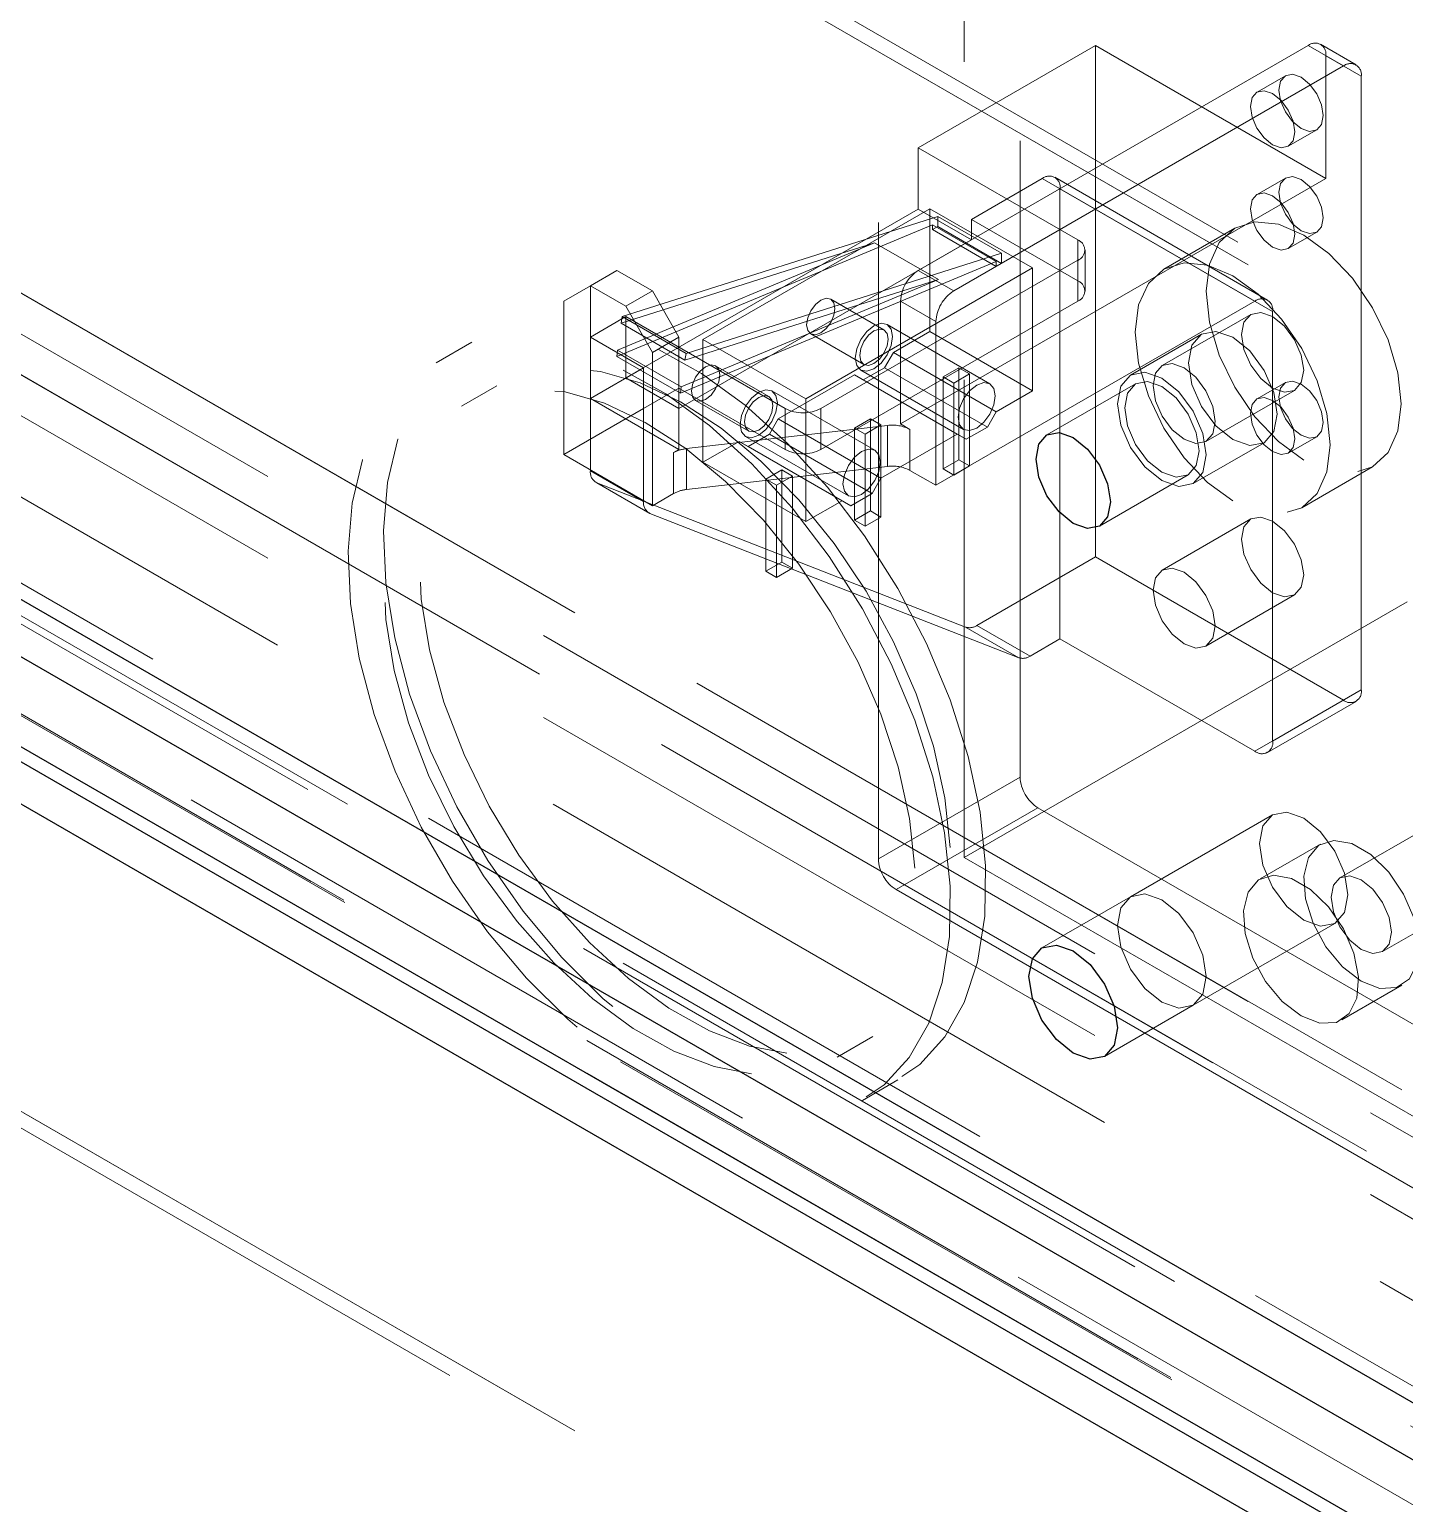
# Model space of a CAD drawing. Header units: millimetres. Extents: x 108 to 5832, y 144 to 4056.
# Drawn here: x 4972.2 to 5027, y 2640.9 to 2699.7 of the extents above; entities that cross this region are included whole.
import ezdxf

# ---------------------------------------------------------------- set-up
doc = ezdxf.new("R2010")
doc.units = ezdxf.units.MM
doc.header["$LTSCALE"] = 20
doc.linetypes.add('HIDDEN', pattern=[1.905, 1.27, -0.635])

msp = doc.modelspace()

# ---------------------------------------------------------------- linework, layer by layer
at = {"color": 1, "linetype": 'HIDDEN', "lineweight": 18}
for p, q in [((5316.36, 2519.707), (4135.492, 3201.407)), ((5317.36, 2519.806), (4136.492, 3201.506)), ((5317.774, 2518.89), (4136.906, 3200.591)), ((5290.904, 2505.011), (4110.036, 3186.712)), ((5289.49, 2502.562), (4108.622, 3184.263)), ((5317.774, 2489.495), (4136.906, 3171.195)), ((5316.36, 2487.045), (4135.492, 3168.746)), ((5289.49, 2473.166), (4108.622, 3154.867)), ((4109.036, 3153.951), (5289.904, 2472.251)), ((5290.904, 2472.35), (4110.036, 3154.05)), ((5344.644, 2472.35), (4180.747, 3144.254)), ((5344.644, 2469.084), (4180.747, 3140.987)), ((5214.254, 2536.051), (4302.793, 3062.226)), ((4302.935, 3062.471), (5214.395, 2536.296)), ((4302.793, 3058.634), (5214.254, 2532.459)), ((4302.835, 3058.542), (5214.295, 2532.367)), ((5214.395, 2532.377), (4302.935, 3058.552)), ((5214.395, 2531.07), (4302.228, 3057.654)), ((4861.089, 2744.991), (5033.624, 2645.389)), ((4856.112, 2744.435), (5031.53, 2643.169)), ((5033.624, 2637.224), (4861.089, 2736.825)), ((5009.476, 2723.835), (5009.476, 2666.677)), ((5011.703, 2669.882), (5011.703, 2717.242)), ((5006.046, 2666.617), (5006.046, 2713.976)), ((5023.194, 2699.085), (5007.637, 2690.105)), ((5014.708, 2699.084), (5007.637, 2695.002)), ((5014.708, 2699.084), (5023.901, 2693.778)), ((5014.708, 2699.084), (5014.708, 2678.671)), ((5024.608, 2698.269), (5023.194, 2699.085)), ((5025.108, 2698.318), (5023.694, 2699.135)), ((5023.901, 2698.677), (5025.315, 2697.86)), ((5023.901, 2693.778), (5023.901, 2698.677)), ((5009.052, 2689.288), (5024.608, 2698.269)), ((5022.286, 2697.881), (5021.155, 2697.228)), ((5025.315, 2697.86), (5025.315, 2673.364)), ((5022.404, 2695.063), (5023.536, 2695.716)), ((5014.001, 2691.328), (5007.637, 2695.002)), ((5007.637, 2692.553), (5007.637, 2695.002)), ((5023.901, 2693.778), (5006.93, 2683.981)), ((5012.587, 2693.777), (5009.759, 2692.145)), ((5012.587, 2693.777), (5021.072, 2688.879)), ((5021.572, 2688.928), (5013.087, 2693.827)), ((5022.286, 2693.798), (5021.155, 2693.145)), ((5013.294, 2675.405), (5013.294, 2693.369)), ((5021.779, 2688.471), (5013.294, 2693.369)), ((5007.637, 2692.553), (4995.97, 2685.817)), ((4999.046, 2687.348), (5008.097, 2692.573)), ((5009.759, 2691.328), (5007.637, 2692.553)), ((5008.097, 2692.573), (5012.198, 2690.206)), ((5008.097, 2692.573), (5008.097, 2687.674)), ((5008.203, 2691.931), (4995.607, 2686.672)), ((4995.829, 2688.267), (5008.415, 2692.267)), ((5008.203, 2691.737), (5008.203, 2691.931)), ((5008.203, 2691.931), (5010.749, 2690.462)), ((5008.415, 2691.859), (5008.203, 2691.737)), ((5008.415, 2692.267), (5010.961, 2690.798)), ((5008.415, 2692.267), (5008.415, 2691.859)), ((5008.415, 2691.859), (5010.961, 2690.39)), ((5009.759, 2691.328), (5009.759, 2692.145)), ((5014.001, 2689.695), (5009.759, 2692.145)), ((5009.759, 2691.328), (4998.091, 2684.593)), ((5008.203, 2691.737), (5010.749, 2690.267)), ((5014.001, 2689.695), (5014.001, 2691.328)), ((5020.267, 2691.794), (5017.439, 2690.161)), ((5022.404, 2690.98), (5023.536, 2691.633)), ((4995.636, 2686.932), (5005.898, 2691.216)), ((5005.898, 2691.216), (4995.782, 2688.002)), ((4998.374, 2686.798), (5010.961, 2690.798)), ((5008.444, 2689.747), (5005.898, 2691.216)), ((5010.961, 2690.798), (5010.961, 2690.39)), ((5014.294, 2689.287), (5014.294, 2690.92)), ((4995.616, 2690.105), (4994.556, 2689.492)), ((4994.556, 2689.492), (4995.616, 2690.105)), ((4997.031, 2689.288), (4995.616, 2690.105)), ((5010.749, 2690.462), (4998.153, 2685.203)), ((5003.147, 2684.981), (5012.198, 2690.206)), ((5003.748, 2684.593), (5014.001, 2690.512)), ((5007.637, 2690.105), (5009.052, 2689.288)), ((5010.749, 2690.267), (5010.749, 2690.462)), ((5010.961, 2690.39), (5010.749, 2690.267)), ((5012.198, 2690.206), (5012.198, 2685.307)), ((5014.001, 2690.512), (5014.001, 2688.879)), ((4994.556, 2689.492), (4993.495, 2688.88)), ((4993.495, 2688.88), (4994.556, 2689.492)), ((4994.556, 2689.492), (4995.97, 2688.676)), ((4994.556, 2689.492), (4994.556, 2685.001)), ((4998.182, 2685.462), (5008.444, 2689.747)), ((5008.444, 2689.747), (4998.328, 2686.532)), ((4995.97, 2688.676), (4997.031, 2689.288)), ((4997.031, 2689.288), (4998.091, 2687.451)), ((5006.27, 2687.734), (5004.148, 2688.959)), ((4993.495, 2688.88), (4993.495, 2682.756)), ((4997.031, 2686.839), (4995.97, 2688.676)), ((5003.748, 2682.96), (5014.001, 2688.879)), ((5008.344, 2688.064), (5006.93, 2688.88)), ((5006.93, 2683.981), (5006.93, 2688.88)), ((5021.072, 2688.879), (5008.344, 2681.531)), ((5020.905, 2688.352), (5017.369, 2686.311)), ((5021.779, 2671.323), (5021.779, 2688.471)), ((4995.97, 2688.267), (4994.556, 2687.45)), ((4995.782, 2688.002), (4995.829, 2688.267)), ((4995.782, 2688.002), (4998.328, 2686.532)), ((4995.829, 2688.267), (4998.374, 2686.798)), ((4995.97, 2688.267), (5002.334, 2684.593)), ((4995.97, 2685.817), (4995.97, 2688.267)), ((5010.496, 2685.583), (5006.395, 2687.951)), ((5008.344, 2681.531), (5008.344, 2688.064)), ((4989.824, 2687.239), (4988.409, 2686.423)), ((4996.677, 2686.226), (4994.556, 2687.45)), ((4998.091, 2687.451), (4997.031, 2686.839)), ((4998.091, 2687.451), (4998.091, 2682.96)), ((4999.046, 2682.449), (4999.046, 2687.348)), ((4999.046, 2687.348), (5003.147, 2684.981)), ((5003.348, 2687.573), (5005.47, 2686.349)), ((5008.097, 2687.674), (5006.647, 2686.837)), ((5008.097, 2687.674), (5012.198, 2685.307)), ((5018.939, 2687.563), (5016.11, 2685.93)), ((4995.607, 2686.672), (4995.636, 2686.932)), ((4995.607, 2686.672), (4998.153, 2685.203)), ((4995.636, 2686.932), (4998.182, 2685.462)), ((4997.031, 2686.839), (4997.031, 2680.715)), ((4998.328, 2686.532), (4998.374, 2686.798)), ((5006.647, 2686.837), (5006.294, 2686.225)), ((5010.749, 2684.47), (5006.647, 2686.837)), ((4994.556, 2685.001), (4996.677, 2686.226)), ((4996.677, 2686.226), (4996.677, 2684.593)), ((5001.673, 2685.081), (4999.552, 2686.306)), ((5005.345, 2686.132), (5009.446, 2683.765)), ((5006.294, 2686.225), (5005.445, 2685.735)), ((5010.395, 2683.857), (5006.294, 2686.225)), ((5008.627, 2685.858), (5009.264, 2686.225)), ((5009.052, 2685.613), (5009.688, 2685.98)), ((5009.264, 2686.225), (5009.264, 2682.551)), ((5009.264, 2686.225), (5009.688, 2685.98)), ((5009.688, 2685.98), (5009.688, 2682.306)), ((4990.824, 2685.507), (4989.409, 2684.691)), ((4995.97, 2685.817), (4998.091, 2684.593)), ((4998.091, 2685.409), (4996.677, 2684.593)), ((4998.091, 2685.409), (5002.334, 2682.96)), ((4998.153, 2685.203), (4998.182, 2685.462)), ((5005.092, 2685.939), (5002.051, 2684.184)), ((5009.193, 2683.572), (5005.092, 2685.939)), ((5005.445, 2685.735), (5005.092, 2685.939)), ((5009.546, 2683.368), (5005.445, 2685.735)), ((5008.627, 2682.183), (5008.627, 2685.858)), ((5008.627, 2685.858), (5009.052, 2685.613)), ((5009.052, 2681.938), (5009.052, 2685.613)), ((5016.31, 2685.584), (5012.775, 2683.543)), ((5022.286, 2685.633), (5021.155, 2684.98)), ((4998.091, 2682.96), (4994.556, 2685.001)), ((4994.556, 2685.001), (4994.556, 2682.115)), ((4998.752, 2684.92), (5000.873, 2683.695)), ((5005.9, 2682.93), (5001.798, 2685.298)), ((5003.147, 2680.082), (5003.147, 2684.981)), ((5012.198, 2685.307), (5010.749, 2684.47)), ((5019.119, 2683.28), (5022.654, 2685.321)), ((4996.677, 2684.593), (4993.495, 2682.756)), ((4996.677, 2680.891), (4996.677, 2684.593)), ((5002.334, 2684.593), (5002.334, 2682.96)), ((5003.748, 2682.96), (5003.748, 2684.593)), ((5010.749, 2684.47), (5010.395, 2683.857)), ((4998.388, 2682.995), (5006.405, 2683.92)), ((5002.051, 2684.184), (5001.698, 2683.572)), ((5006.152, 2681.816), (5002.051, 2684.184)), ((5005.092, 2683.817), (5005.728, 2684.184)), ((5005.092, 2680.142), (5005.092, 2683.817)), ((5005.092, 2683.817), (5005.516, 2683.572)), ((5005.516, 2683.572), (5006.152, 2683.939)), ((5005.728, 2684.184), (5005.728, 2680.51)), ((5005.728, 2684.184), (5006.152, 2683.939)), ((5006.152, 2683.939), (5006.152, 2680.265)), ((5006.405, 2682.287), (5006.405, 2683.92)), ((5006.93, 2683.981), (5007.309, 2683.762)), ((5007.309, 2683.762), (5007.309, 2682.129)), ((5010.395, 2683.857), (5009.546, 2683.368)), ((5000.496, 2683.286), (4999.046, 2682.449)), ((5004.597, 2680.918), (5000.496, 2683.286)), ((5000.849, 2683.082), (5000.496, 2683.286)), ((5000.748, 2683.479), (5004.85, 2681.111)), ((5001.698, 2683.572), (5000.849, 2683.082)), ((5004.95, 2680.714), (5000.849, 2683.082)), ((5005.799, 2681.204), (5001.698, 2683.572)), ((5005.516, 2679.897), (5005.516, 2683.572)), ((5009.193, 2683.572), (5006.152, 2681.816)), ((5009.546, 2683.368), (5009.193, 2683.572)), ((5018.61, 2681.6), (5021.438, 2683.233)), ((5022.404, 2682.815), (5023.536, 2683.468)), ((4993.495, 2682.756), (4997.031, 2680.715)), ((4997.877, 2682.837), (4998.091, 2682.96)), ((4997.877, 2681.204), (4997.877, 2682.837)), ((4998.388, 2682.995), (4998.388, 2681.361)), ((4999.046, 2682.449), (5003.147, 2680.082)), ((5009.264, 2682.551), (5008.627, 2682.183)), ((5009.264, 2682.551), (5009.688, 2682.306)), ((4994.556, 2682.115), (4996.677, 2680.891)), ((5006.405, 2682.287), (4998.388, 2681.361)), ((5001.556, 2681.776), (5002.193, 2682.143)), ((5001.98, 2681.531), (5002.617, 2681.898)), ((5002.193, 2682.143), (5002.193, 2678.469)), ((5002.193, 2682.143), (5002.617, 2681.898)), ((5002.617, 2681.898), (5002.617, 2678.224)), ((5008.344, 2681.531), (5007.309, 2682.129)), ((5008.627, 2682.183), (5009.052, 2681.938)), ((5009.688, 2682.306), (5009.052, 2681.938)), ((5014.874, 2679.905), (5018.41, 2681.946)), ((5022.938, 2680.635), (5025.767, 2682.267)), ((4994.763, 2681.658), (4996.884, 2680.433)), ((4996.93, 2680.411), (4994.808, 2681.636)), ((5009.527, 2675.871), (4994.808, 2681.636)), ((5001.556, 2678.101), (5001.556, 2681.776)), ((5001.556, 2681.776), (5001.98, 2681.531)), ((5001.98, 2677.856), (5001.98, 2681.531)), ((5006.152, 2681.816), (5005.799, 2681.204)), ((4997.877, 2681.204), (4997.031, 2680.715)), ((5004.597, 2680.918), (5003.147, 2680.082)), ((5004.95, 2680.714), (5004.597, 2680.918)), ((5005.799, 2681.204), (5004.95, 2680.714)), ((5011.649, 2674.646), (4996.93, 2680.411)), ((5005.728, 2680.51), (5005.092, 2680.142)), ((5005.092, 2680.142), (5005.516, 2679.897)), ((5006.152, 2680.265), (5005.516, 2679.897)), ((5005.728, 2680.51), (5006.152, 2680.265)), ((5020.905, 2680.187), (5017.369, 2678.146)), ((5002.193, 2678.469), (5001.556, 2678.101)), ((5002.193, 2678.469), (5002.617, 2678.224)), ((5014.708, 2678.671), (5009.982, 2675.942)), ((5014.708, 2678.671), (5024.608, 2672.956)), ((5001.556, 2678.101), (5001.98, 2677.856)), ((5002.617, 2678.224), (5001.98, 2677.856)), ((5019.119, 2675.115), (5022.654, 2677.156)), ((5009.476, 2666.677), (5027.153, 2676.882)), ((5009.527, 2675.871), (5011.649, 2674.646)), ((5012.103, 2674.717), (5009.982, 2675.942)), ((5012.103, 2674.717), (5013.294, 2675.405)), ((5013.294, 2675.405), (5021.072, 2670.915)), ((5039.739, 2674.681), (5024.465, 2665.864)), ((5021.779, 2671.323), (5025.315, 2673.364)), ((5024.608, 2672.956), (5021.072, 2670.915)), ((5021.572, 2670.865), (5025.108, 2672.906)), ((5026.165, 2662.92), (5041.438, 2671.737)), ((5011.703, 2669.882), (5006.046, 2666.617)), ((5006.753, 2665.392), (5012.41, 2668.658)), ((5033.624, 2656.411), (5012.41, 2668.658)), ((5021.767, 2668.374), (5016.11, 2665.108)), ((5023.69, 2667.207), (5021.286, 2665.819)), ((5009.476, 2666.677), (5035.745, 2651.512)), ((5027.967, 2653.146), (5006.753, 2665.392)), ((5016.11, 2665.108), (5012.575, 2663.067)), ((5018.61, 2660.778), (5024.267, 2664.044)), ((5024.536, 2660.189), (5026.94, 2661.577)), ((5015.074, 2658.737), (5018.61, 2660.778)), ((5004.408, 2658.709), (5005.822, 2659.526)), ((5005.408, 2656.977), (5006.822, 2657.794))]:
    msp.add_line(p, q, dxfattribs=at)
at = {"color": 7, "linetype": 'Continuous', "lineweight": 25}
for p, q in [((4300.955, 3061.981), (5213.123, 2535.398)), ((4300.955, 3058.389), (5213.123, 2531.805)), ((4301.328, 3057.565), (5213.495, 2530.981)), ((4857.554, 2742.95), (5030.088, 2643.348)), ((5030.088, 2635.183), (4857.554, 2734.784))]:
    msp.add_line(p, q, dxfattribs=at)
at = {"color": 1, "linetype": 'HIDDEN', "lineweight": 18, "flags": 128}
for points in [[(5023.795, 2696.288), (5023.727, 2696.718), (5023.536, 2697.159), (5023.249, 2697.546), (5022.911, 2697.819), (5022.573, 2697.937), (5022.286, 2697.881), (5022.094, 2697.661), (5022.027, 2697.309), (5022.094, 2696.879), (5022.286, 2696.438), (5022.573, 2696.051), (5022.911, 2695.778), (5023.249, 2695.66), (5023.536, 2695.716), (5023.727, 2695.937), (5023.795, 2696.288)], [(5022.663, 2695.635), (5022.596, 2696.065), (5022.404, 2696.506), (5022.118, 2696.893), (5021.779, 2697.166), (5021.441, 2697.284), (5021.154, 2697.228), (5020.963, 2697.007), (5020.896, 2696.656), (5020.963, 2696.226), (5021.154, 2695.785), (5021.441, 2695.398), (5021.779, 2695.125), (5022.118, 2695.007), (5022.404, 2695.063), (5022.596, 2695.283), (5022.663, 2695.635)], [(5023.795, 2692.206), (5023.727, 2692.635), (5023.536, 2693.077), (5023.249, 2693.464), (5022.911, 2693.736), (5022.573, 2693.854), (5022.286, 2693.798), (5022.094, 2693.578), (5022.027, 2693.226), (5022.094, 2692.797), (5022.286, 2692.355), (5022.573, 2691.968), (5022.911, 2691.695), (5023.249, 2691.578), (5023.536, 2691.633), (5023.727, 2691.854), (5023.795, 2692.206)], [(5022.663, 2691.552), (5022.596, 2691.982), (5022.404, 2692.424), (5022.118, 2692.81), (5021.779, 2693.083), (5021.441, 2693.201), (5021.154, 2693.145), (5020.963, 2692.925), (5020.896, 2692.573), (5020.963, 2692.144), (5021.154, 2691.702), (5021.441, 2691.315), (5021.779, 2691.042), (5022.118, 2690.924), (5022.404, 2690.98), (5022.596, 2691.201), (5022.663, 2691.552)], [(5023.017, 2682.54), (5022.01, 2683.274), (5021.072, 2684.264), (5020.267, 2685.443), (5019.649, 2686.73), (5019.26, 2688.037), (5019.128, 2689.276), (5019.26, 2690.362), (5019.649, 2691.22), (5020.267, 2691.794), (5021.072, 2692.043), (5022.01, 2691.95), (5023.017, 2691.522), (5024.023, 2690.788), (5024.961, 2689.797), (5025.767, 2688.619), (5026.385, 2687.332), (5026.773, 2686.024), (5026.906, 2684.786), (5026.773, 2683.7), (5026.385, 2682.841), (5025.767, 2682.268), (5024.961, 2682.019), (5024.023, 2682.112), (5023.017, 2682.54)], [(5020.188, 2680.907), (5019.182, 2681.641), (5018.244, 2682.631), (5017.438, 2683.81), (5016.82, 2685.097), (5016.432, 2686.404), (5016.299, 2687.643), (5016.432, 2688.729), (5016.82, 2689.588), (5017.438, 2690.161), (5018.244, 2690.41), (5019.182, 2690.317), (5020.188, 2689.889), (5021.195, 2689.155), (5022.133, 2688.165), (5022.938, 2686.986), (5023.557, 2685.699), (5023.945, 2684.392), (5024.078, 2683.153), (5023.945, 2682.067), (5023.557, 2681.208), (5022.938, 2680.635), (5022.133, 2680.386), (5021.195, 2680.479), (5020.188, 2680.907)], [(5003.183, 2687.94), (5003.226, 2688.214), (5003.348, 2688.497), (5003.532, 2688.745), (5003.748, 2688.919), (5003.965, 2688.995), (5004.148, 2688.959), (5004.271, 2688.818), (5004.314, 2688.593), (5004.271, 2688.318), (5004.148, 2688.035), (5003.965, 2687.788), (5003.748, 2687.613), (5003.532, 2687.538), (5003.348, 2687.573), (5003.226, 2687.714), (5003.183, 2687.94)], [(5023.017, 2686.122), (5022.923, 2686.724), (5022.654, 2687.342), (5022.253, 2687.884), (5021.779, 2688.266), (5021.306, 2688.43), (5020.904, 2688.352), (5020.636, 2688.044), (5020.542, 2687.551), (5020.636, 2686.95), (5020.904, 2686.332), (5021.306, 2685.79), (5021.779, 2685.408), (5022.253, 2685.243), (5022.654, 2685.321), (5022.923, 2685.63), (5023.017, 2686.122)], [(5010.326, 2666.342), (5010.103, 2668.481), (5009.629, 2670.705), (5008.914, 2672.969), (5007.973, 2675.223), (5006.826, 2677.419), (5005.499, 2679.511), (5004.018, 2681.453), (5002.416, 2683.205), (5000.727, 2684.73), (4998.986, 2685.994), (4997.232, 2686.97), (4995.5, 2687.639), (4993.829, 2687.985), (4992.254, 2688.002), (4990.807, 2687.689), (4989.522, 2687.052), (4988.423, 2686.105), (4987.536, 2684.869), (4986.879, 2683.37), (4986.465, 2681.639), (4986.304, 2679.714), (4986.4, 2677.635), (4986.749, 2675.448), (4987.345, 2673.197), (4988.175, 2670.933), (4989.222, 2668.702), (4990.462, 2666.552), (4991.87, 2664.53), (4993.416, 2662.677), (4995.066, 2661.035), (4996.785, 2659.637), (4998.538, 2658.514), (5000.285, 2657.689), (5001.991, 2657.18), (5003.619, 2656.998), (5005.134, 2657.146), (5006.503, 2657.623), (5007.698, 2658.416), (5008.694, 2659.511), (5009.468, 2660.882), (5010.005, 2662.502), (5010.293, 2664.334), (5010.326, 2666.342)], [(5005.127, 2686.613), (5005.184, 2686.974), (5005.345, 2687.345), (5005.585, 2687.67), (5005.87, 2687.899), (5006.154, 2687.998), (5006.395, 2687.951), (5006.556, 2687.766), (5006.612, 2687.47), (5006.556, 2687.109), (5006.395, 2686.738), (5006.154, 2686.413), (5005.87, 2686.184), (5005.585, 2686.085), (5005.345, 2686.132), (5005.184, 2686.317), (5005.127, 2686.613)], [(5006.435, 2687.368), (5006.392, 2687.593), (5006.27, 2687.734), (5006.086, 2687.77), (5005.87, 2687.695), (5005.653, 2687.52), (5005.47, 2687.273), (5005.347, 2686.99), (5005.304, 2686.715), (5005.347, 2686.49), (5005.47, 2686.349), (5005.653, 2686.313), (5005.87, 2686.388), (5006.086, 2686.563), (5006.27, 2686.81), (5006.392, 2687.093), (5006.435, 2687.368)], [(5008.912, 2665.525), (5008.689, 2667.664), (5008.215, 2669.889), (5007.5, 2672.152), (5006.559, 2674.406), (5005.412, 2676.602), (5004.085, 2678.694), (5002.604, 2680.637), (5001.002, 2682.389), (4999.312, 2683.913), (4997.572, 2685.177), (4995.817, 2686.154), (4994.086, 2686.823), (4992.415, 2687.169), (4990.839, 2687.186), (4989.393, 2686.872), (4988.107, 2686.236), (4987.009, 2685.289), (4986.122, 2684.053), (4985.464, 2682.553), (4985.051, 2680.823), (4984.89, 2678.897), (4984.985, 2676.819), (4985.335, 2674.631), (4985.931, 2672.381), (4986.761, 2670.116), (4987.808, 2667.885), (4989.048, 2665.736), (4990.456, 2663.713), (4992.002, 2661.861), (4993.652, 2660.218), (4995.371, 2658.821), (4997.123, 2657.697), (4998.871, 2656.872), (5000.577, 2656.363), (5002.205, 2656.181), (5003.719, 2656.33), (5005.089, 2656.806), (5006.284, 2657.6), (5007.28, 2658.694), (5008.054, 2660.066), (5008.591, 2661.685), (5008.879, 2663.518), (5008.912, 2665.525)], [(5020.188, 2683.356), (5020.865, 2683.121), (5021.438, 2683.233), (5021.822, 2683.674), (5021.956, 2684.377), (5021.822, 2685.236), (5021.438, 2686.12), (5020.865, 2686.893), (5020.188, 2687.439), (5019.512, 2687.674), (5018.938, 2687.563), (5018.555, 2687.122), (5018.421, 2686.418), (5018.555, 2685.56), (5018.938, 2684.676), (5019.512, 2683.902), (5020.188, 2683.356)], [(5008.914, 2667.068), (5008.702, 2669.05), (5008.246, 2671.113), (5007.558, 2673.208), (5006.654, 2675.288), (5005.554, 2677.302), (5004.285, 2679.205), (5002.876, 2680.95), (5001.36, 2682.498), (4999.773, 2683.812), (4998.152, 2684.861), (4996.536, 2685.621), (4994.961, 2686.074), (4993.464, 2686.209), (4992.082, 2686.023), (4990.846, 2685.52), (4989.785, 2684.713), (4988.925, 2683.619), (4988.284, 2682.266), (4987.879, 2680.684), (4987.719, 2678.91), (4987.807, 2676.987), (4988.142, 2674.959), (4988.715, 2672.873), (4989.514, 2670.78), (4990.519, 2668.727), (4991.707, 2666.762), (4993.05, 2664.933), (4994.517, 2663.281), (4996.072, 2661.846), (4997.681, 2660.661), (4999.305, 2659.754), (5000.905, 2659.146), (5002.445, 2658.851), (5003.889, 2658.877), (5005.202, 2659.222), (5006.354, 2659.879), (5007.317, 2660.833), (5008.07, 2662.06), (5008.594, 2663.532), (5008.878, 2665.214), (5008.914, 2667.068)], [(4998.586, 2685.286), (4998.629, 2685.561), (4998.752, 2685.844), (4998.936, 2686.091), (4999.152, 2686.266), (4999.369, 2686.341), (4999.552, 2686.306), (4999.675, 2686.164), (4999.718, 2685.939), (4999.675, 2685.665), (4999.552, 2685.382), (4999.369, 2685.134), (4999.152, 2684.96), (4998.936, 2684.884), (4998.752, 2684.92), (4998.629, 2685.061), (4998.586, 2685.286)], [(5017.36, 2681.724), (5016.684, 2682.27), (5016.11, 2683.043), (5015.727, 2683.927), (5015.592, 2684.786), (5015.727, 2685.489), (5016.11, 2685.93), (5016.684, 2686.042), (5017.36, 2685.806), (5018.037, 2685.26), (5018.61, 2684.487), (5018.993, 2683.603), (5019.128, 2682.745), (5018.993, 2682.041), (5018.61, 2681.6), (5018.037, 2681.489), (5017.36, 2681.724)], [(5019.481, 2684.081), (5019.387, 2684.683), (5019.119, 2685.301), (5018.718, 2685.843), (5018.244, 2686.225), (5017.77, 2686.389), (5017.369, 2686.311), (5017.101, 2686.003), (5017.007, 2685.51), (5017.101, 2684.909), (5017.369, 2684.291), (5017.77, 2683.749), (5018.244, 2683.367), (5018.718, 2683.202), (5019.119, 2683.28), (5019.387, 2683.589), (5019.481, 2684.081)], [(5007.5, 2666.252), (5007.288, 2668.233), (5006.832, 2670.296), (5006.144, 2672.392), (5005.24, 2674.471), (5004.14, 2676.486), (5002.871, 2678.388), (5001.462, 2680.134), (4999.946, 2681.682), (4998.359, 2682.996), (4996.738, 2684.045), (4995.121, 2684.805), (4993.546, 2685.257), (4992.05, 2685.392), (4990.668, 2685.206), (4989.432, 2684.704), (4988.371, 2683.896), (4987.51, 2682.803), (4986.87, 2681.449), (4986.465, 2679.867), (4986.305, 2678.094), (4986.393, 2676.171), (4986.728, 2674.142), (4987.301, 2672.057), (4988.1, 2669.963), (4989.105, 2667.91), (4990.293, 2665.946), (4991.636, 2664.117), (4993.102, 2662.465), (4994.658, 2661.03), (4996.267, 2659.845), (4997.89, 2658.938), (4999.491, 2658.33), (5001.031, 2658.035), (5002.475, 2658.061), (5003.788, 2658.406), (5004.94, 2659.063), (5005.903, 2660.016), (5006.656, 2661.243), (5007.18, 2662.715), (5007.464, 2664.398), (5007.5, 2666.252)], [(5009.228, 2684.245), (5009.285, 2684.606), (5009.446, 2684.977), (5009.687, 2685.302), (5009.971, 2685.531), (5010.255, 2685.63), (5010.496, 2685.583), (5010.657, 2685.398), (5010.713, 2685.103), (5010.657, 2684.742), (5010.496, 2684.371), (5010.255, 2684.046), (5009.971, 2683.817), (5009.687, 2683.718), (5009.446, 2683.765), (5009.285, 2683.95), (5009.228, 2684.245)], [(5015.875, 2684.622), (5015.988, 2685.213), (5016.31, 2685.584), (5016.792, 2685.677), (5017.36, 2685.48), (5017.928, 2685.021), (5018.41, 2684.371), (5018.732, 2683.629), (5018.845, 2682.908), (5018.732, 2682.317), (5018.41, 2681.946), (5017.928, 2681.853), (5017.36, 2682.05), (5016.792, 2682.509), (5016.31, 2683.159), (5015.988, 2683.901), (5015.875, 2684.622)], [(5023.795, 2684.04), (5023.727, 2684.47), (5023.536, 2684.911), (5023.249, 2685.298), (5022.911, 2685.571), (5022.573, 2685.689), (5022.286, 2685.633), (5022.094, 2685.412), (5022.027, 2685.061), (5022.094, 2684.631), (5022.286, 2684.189), (5022.573, 2683.803), (5022.911, 2683.53), (5023.249, 2683.412), (5023.536, 2683.468), (5023.727, 2683.688), (5023.795, 2684.04)], [(5000.531, 2683.96), (5000.587, 2684.32), (5000.748, 2684.691), (5000.989, 2685.016), (5001.273, 2685.246), (5001.558, 2685.344), (5001.798, 2685.297), (5001.959, 2685.112), (5002.016, 2684.817), (5001.959, 2684.456), (5001.798, 2684.085), (5001.558, 2683.76), (5001.273, 2683.531), (5000.989, 2683.432), (5000.748, 2683.479), (5000.587, 2683.664), (5000.531, 2683.96)], [(5001.839, 2684.715), (5001.796, 2684.94), (5001.673, 2685.081), (5001.49, 2685.117), (5001.273, 2685.041), (5001.057, 2684.867), (5000.873, 2684.619), (5000.751, 2684.336), (5000.708, 2684.062), (5000.751, 2683.837), (5000.873, 2683.695), (5001.057, 2683.66), (5001.273, 2683.735), (5001.49, 2683.91), (5001.673, 2684.157), (5001.796, 2684.44), (5001.839, 2684.715)], [(5022.663, 2683.387), (5022.596, 2683.816), (5022.404, 2684.258), (5022.118, 2684.645), (5021.779, 2684.918), (5021.441, 2685.036), (5021.154, 2684.98), (5020.963, 2684.759), (5020.896, 2684.408), (5020.963, 2683.978), (5021.154, 2683.536), (5021.441, 2683.15), (5021.779, 2682.877), (5022.118, 2682.759), (5022.404, 2682.815), (5022.596, 2683.035), (5022.663, 2683.387)], [(5004.632, 2681.592), (5004.689, 2681.953), (5004.85, 2682.324), (5005.09, 2682.649), (5005.375, 2682.878), (5005.659, 2682.977), (5005.9, 2682.93), (5006.06, 2682.745), (5006.117, 2682.449), (5006.06, 2682.089), (5005.9, 2681.717), (5005.659, 2681.393), (5005.375, 2681.163), (5005.09, 2681.065), (5004.85, 2681.111), (5004.689, 2681.297), (5004.632, 2681.592)], [(5023.017, 2677.957), (5022.923, 2678.558), (5022.654, 2679.177), (5022.253, 2679.718), (5021.779, 2680.1), (5021.306, 2680.265), (5020.904, 2680.187), (5020.636, 2679.878), (5020.542, 2679.386), (5020.636, 2678.785), (5020.904, 2678.166), (5021.306, 2677.625), (5021.779, 2677.242), (5022.253, 2677.078), (5022.654, 2677.156), (5022.923, 2677.465), (5023.017, 2677.957)], [(5019.481, 2675.916), (5019.387, 2676.517), (5019.119, 2677.136), (5018.718, 2677.677), (5018.244, 2678.059), (5017.77, 2678.224), (5017.369, 2678.146), (5017.101, 2677.837), (5017.007, 2677.345), (5017.101, 2676.744), (5017.369, 2676.125), (5017.77, 2675.584), (5018.244, 2675.201), (5018.718, 2675.037), (5019.119, 2675.115), (5019.387, 2675.424), (5019.481, 2675.916)], [(5023.017, 2664.168), (5022.34, 2664.713), (5021.767, 2665.487), (5021.384, 2666.371), (5021.249, 2667.229), (5021.384, 2667.933), (5021.767, 2668.374), (5022.34, 2668.485), (5023.017, 2668.25), (5023.693, 2667.704), (5024.267, 2666.931), (5024.65, 2666.047), (5024.785, 2665.188), (5024.65, 2664.485), (5024.267, 2664.044), (5023.693, 2663.932), (5023.017, 2664.168)], [(5025.315, 2661.738), (5026.061, 2661.451), (5026.727, 2661.483), (5027.239, 2661.83), (5027.543, 2662.454), (5027.605, 2663.289), (5027.42, 2664.243), (5027.006, 2665.213), (5026.409, 2666.094), (5025.693, 2666.791), (5024.937, 2667.228), (5024.221, 2667.357), (5023.624, 2667.165), (5023.21, 2666.673), (5023.025, 2665.933), (5023.087, 2665.026), (5023.391, 2664.051), (5023.903, 2663.113), (5024.569, 2662.313), (5025.315, 2661.738)], [(5022.911, 2660.35), (5023.657, 2660.063), (5024.322, 2660.095), (5024.835, 2660.442), (5025.139, 2661.066), (5025.201, 2661.901), (5025.015, 2662.855), (5024.602, 2663.825), (5024.005, 2664.706), (5023.289, 2665.403), (5022.533, 2665.84), (5021.817, 2665.969), (5021.22, 2665.777), (5020.806, 2665.285), (5020.621, 2664.545), (5020.683, 2663.639), (5020.987, 2662.663), (5021.499, 2661.725), (5022.165, 2660.925), (5022.911, 2660.35)], [(5025.315, 2663.004), (5025.775, 2662.844), (5026.165, 2662.92), (5026.426, 2663.22), (5026.517, 2663.698), (5026.426, 2664.282), (5026.165, 2664.883), (5025.775, 2665.409), (5025.315, 2665.78), (5024.855, 2665.94), (5024.465, 2665.864), (5024.204, 2665.564), (5024.113, 2665.086), (5024.204, 2664.502), (5024.465, 2663.901), (5024.855, 2663.375), (5025.315, 2663.004)], [(5017.36, 2660.902), (5016.684, 2661.448), (5016.11, 2662.221), (5015.727, 2663.105), (5015.592, 2663.964), (5015.727, 2664.667), (5016.11, 2665.108), (5016.684, 2665.22), (5017.36, 2664.985), (5018.037, 2664.439), (5018.61, 2663.665), (5018.993, 2662.782), (5019.128, 2661.923), (5018.993, 2661.219), (5018.61, 2660.778), (5018.037, 2660.667), (5017.36, 2660.902)], [(5015.592, 2663.964), (5015.727, 2664.667), (5016.11, 2665.108), (5016.684, 2665.22), (5017.36, 2664.985), (5018.037, 2664.439), (5018.61, 2663.665), (5018.993, 2662.782), (5019.128, 2661.923), (5018.993, 2661.219), (5018.61, 2660.778), (5018.037, 2660.667), (5017.36, 2660.902), (5016.684, 2661.448), (5016.11, 2662.221), (5015.727, 2663.105), (5015.592, 2663.964)]]:
    msp.add_lwpolyline(points, dxfattribs=at)
at = {"color": 7, "linetype": 'Continuous', "lineweight": 25, "flags": 128}
for points in [[(5012.34, 2682.581), (5012.453, 2683.172), (5012.774, 2683.543), (5013.256, 2683.636), (5013.825, 2683.439), (5014.393, 2682.98), (5014.874, 2682.33), (5015.196, 2681.588), (5015.309, 2680.867), (5015.196, 2680.276), (5014.874, 2679.905), (5014.393, 2679.812), (5013.825, 2680.009), (5013.256, 2680.468), (5012.774, 2681.118), (5012.453, 2681.86), (5012.34, 2682.581)], [(5012.057, 2661.923), (5012.191, 2662.626), (5012.575, 2663.067), (5013.148, 2663.179), (5013.825, 2662.944), (5014.501, 2662.398), (5015.075, 2661.624), (5015.458, 2660.741), (5015.592, 2659.882), (5015.458, 2659.178), (5015.075, 2658.737), (5014.501, 2658.626), (5013.825, 2658.861), (5013.148, 2659.407), (5012.575, 2660.18), (5012.191, 2661.064), (5012.057, 2661.923)]]:
    msp.add_lwpolyline(points, dxfattribs=at)
at = {"color": 1, "linetype": 'HIDDEN', "lineweight": 18}
for centre, radius, start, end in [((5023.47, 2698.747), 0.437, 350.78749, 129.20471), ((5024.884, 2697.93), 0.437, 350.78749, 129.20471), ((5012.863, 2693.439), 0.437, 350.78951, 129.20269), ((5013.846, 2690.92), 0.437, 290.78906, 69.21686), ((5008.466, 2688.81), 1.537, 122.60611, 177.3929), ((5013.846, 2689.287), 0.437, 290.78906, 69.21686), ((5009.88, 2687.994), 1.537, 122.60611, 177.3929), ((5021.348, 2688.54), 0.437, 350.78951, 129.20269), ((5003.041, 2685.958), 1.537, 242.61128, 297.38773), ((5006.608, 2682.416), 1.518, 62.50547, 97.66294), ((4998.521, 2681.661), 1.34, 95.66709, 118.68297), ((5003.041, 2684.325), 1.537, 242.61128, 297.38773), ((4995.029, 2682.058), 0.477, 173.11472, 242.41985), ((5006.608, 2680.783), 1.518, 62.50547, 97.66294), ((4998.521, 2680.028), 1.34, 95.66709, 118.68297), ((4997.151, 2680.834), 0.477, 173.11472, 242.41985), ((5009.68, 2676.383), 0.535, 253.4479, 304.39665), ((5011.801, 2675.159), 0.535, 253.4479, 304.39665), ((5024.884, 2673.294), 0.437, 230.79871, 9.20613), ((5021.348, 2671.253), 0.437, 230.79871, 9.20613), ((5013.239, 2669.952), 1.537, 182.60912, 237.39285), ((5007.582, 2666.687), 1.537, 182.60912, 237.39285)]:
    msp.add_arc(centre, radius, start, end, dxfattribs=at)

doc.saveas('drawing.dxf')
